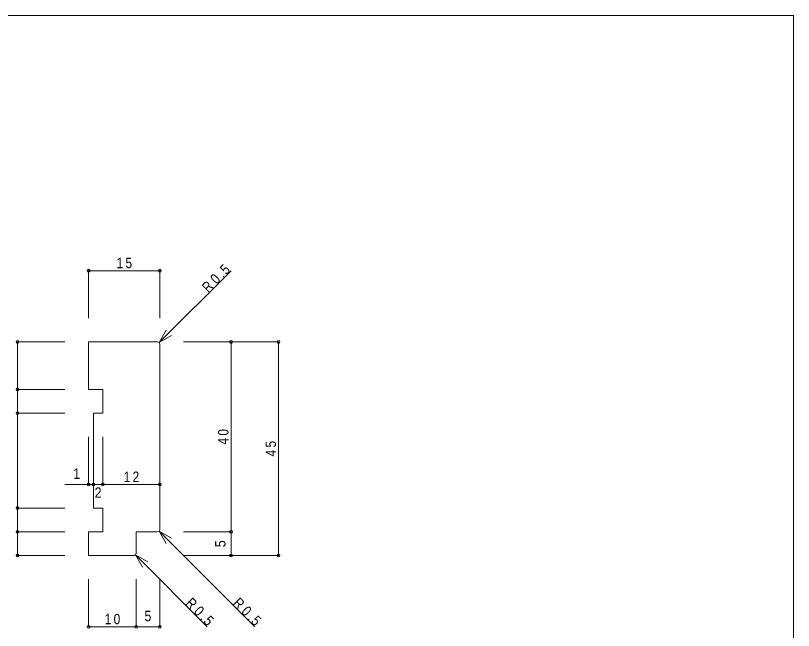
# Model space of a CAD drawing. Units: millimetres on the paper. Extents: x -141 to 141, y -98 to 98.
# Drawn here: x -22.9 to 141, y -32 to 97.5 of the extents above; entities that cross this region are included whole.
import ezdxf
from ezdxf.enums import TextEntityAlignment as Align

# ---------------------------------------------------------------- set-up
doc = ezdxf.new("R2010")
doc.units = ezdxf.units.MM
doc.header["$PDMODE"] = 32
doc.header["$PDSIZE"] = 0.6
for name, color, linetype, lineweight in [('0-0_ＫＢ製品', 2, 'Continuous', 9), ('0-3_寸法', 4, 'Continuous', 9), ('0-4_引出線字', 4, 'Continuous', 9), ('F-0_図面枠', 5, 'Continuous', 9)]:
    doc.layers.add(name, color=color, linetype=linetype, lineweight=lineweight)
doc.layers.add('0-5_文字', color=7, linetype='Continuous')
doc.styles.add('HGｺﾞｼｯｸM', font='')
doc.styles.get('HGｺﾞｼｯｸM').set_extended_font_data('HGｺﾞｼｯｸM')

msp = doc.modelspace()

# ---------------------------------------------------------------- linework, layer by layer
at = {"layer": '0-0_ＫＢ製品'}
for p, q in [((-7.5, 18.75), (-7.5, 28.75)), ((7, 28.75), (-7.5, 28.75)), ((7.5, -10.75), (7.5, 28.25)), ((-4.5, 18.75), (-7.5, 18.75)), ((-4.5, 18.75), (-4.5, 13.75)), ((-6.5, 13.75), (-4.5, 13.75)), ((-6.5, -6.25), (-6.5, 13.75)), ((-6.5, -6.25), (-4.5, -6.25)), ((-4.5, -11.25), (-4.5, -6.25)), ((-7.5, -11.25), (-4.5, -11.25)), ((-7.5, -16.25), (-7.5, -11.25)), ((7, -11.25), (2.5, -11.25)), ((2.5, -15.75), (2.5, -11.25)), ((2, -16.25), (-7.5, -16.25))]:
    msp.add_line(p, q, dxfattribs=at)
for centre, start, end in [((7, 28.25), 0, 90), ((7, -10.75), 270, 0), ((2, -15.75), 270, 0)]:
    msp.add_arc(centre, 0.5, start, end, dxfattribs=at)
at = {"layer": '0-3_寸法'}
for p, q in [((-7.5, 43.75), (7.5, 43.75)), ((-7.5, 43.75), (-7.5, 33.75)), ((7.5, 43.75), (7.5, 33.75)), ((-22.5, 28.75), (-22.5, 18.75)), ((-22.5, 28.75), (-12.5, 28.75)), ((22.5, 28.75), (12.5, 28.75)), ((22.5, -11.25), (22.5, 28.75)), ((32.5, 28.75), (22.5, 28.75)), ((32.5, 28.75), (32.5, -16.25)), ((-22.5, 18.75), (-12.5, 18.75)), ((-22.5, 18.75), (-22.5, 13.75)), ((-22.5, 13.75), (-12.5, 13.75)), ((-22.5, 13.75), (-22.5, -6.25)), ((-7.5, -1.25), (-7.5, 8.75)), ((-6.5, -1.25), (-6.5, 8.75)), ((-4.5, -1.25), (-4.5, 8.75)), ((7.5, -1.25), (7.5, 8.75)), ((-12.5, -1.25), (-6.5, -1.25)), ((-6.5, -1.25), (-4.5, -1.25)), ((-4.5, -1.25), (7.5, -1.25)), ((-22.5, -6.25), (-12.5, -6.25)), ((-22.5, -6.25), (-22.5, -11.25)), ((-22.5, -11.25), (-12.5, -11.25)), ((-22.5, -11.25), (-22.5, -16.25)), ((22.5, -11.25), (12.5, -11.25)), ((22.5, -16.25), (22.5, -11.25)), ((-22.5, -16.25), (-12.5, -16.25)), ((22.5, -16.25), (12.5, -16.25)), ((32.5, -16.25), (22.5, -16.25)), ((-7.5, -31.25), (-7.5, -21.25)), ((2.5, -31.25), (2.5, -21.25)), ((7.5, -31.25), (7.5, -21.25)), ((-7.5, -31.25), (2.5, -31.25)), ((2.5, -31.25), (7.5, -31.25))]:
    msp.add_line(p, q, dxfattribs=at)
for p in [(-7.5, 43.75), (7.5, 43.75), (-22.5, 28.75), (22.5, 28.75), (32.5, 28.75), (-22.5, 18.75), (-22.5, 13.75), (-7.5, -1.25), (-6.5, -1.25), (-4.5, -1.25), (7.5, -1.25), (-22.5, -6.25), (-22.5, -11.25), (22.5, -11.25), (-22.5, -16.25), (22.5, -16.25), (32.5, -16.25), (-7.5, -31.25), (2.5, -31.25), (7.5, -31.25)]:
    msp.add_point(p, dxfattribs=at)
at = {"layer": '0-4_引出線字'}
for p, q in [((7.354, 28.604), (22.5, 43.75)), ((7.354, 28.604), (8.854, 31.202)), ((7.354, 28.604), (9.952, 30.104)), ((7.354, -11.104), (9.952, -12.604)), ((7.354, -11.104), (8.854, -13.702)), ((7.354, -11.104), (27.5, -31.25)), ((2.354, -16.104), (4.952, -17.604)), ((2.354, -16.104), (3.854, -18.702)), ((2.354, -16.104), (17.5, -31.25))]:
    msp.add_line(p, q, dxfattribs=at)
at = {"layer": 'F-0_図面枠'}
for p, q in [((-141, 97.5), (141, 97.5)), ((141, 97.5), (141, -97.5))]:
    msp.add_line(p, q, dxfattribs=at)

# ---------------------------------------------------------------- texts
at = {"layer": '0-3_寸法', "color": 7, "style": 'HGｺﾞｼｯｸM', "width": 0.9}
for s, p in [('1', (-10.75, -0.75)), ('2', (-6.25, -4.75)), ('5', (4.25, -30.75))]:
    msp.add_text(s, height=2.199, dxfattribs=at).set_placement(p, align=Align.BOTTOM_LEFT)
msp.add_text('5', height=2.199, rotation=90, dxfattribs=at).set_placement((22, -14.5), align=Align.BOTTOM_LEFT)
at = {"layer": '0-3_寸法', "color": 7, "char_height": 2.199, "attachment_point": 7, "style": 'HGｺﾞｼｯｸM'}
for s, insert in [('\\T1.36;\\W0.85;15', (-1.625, 44.25)), ('\\T1.36;\\W0.85;12', (-0.125, -0.75)), ('\\T1.36;\\W0.85;10', (-4.125, -30.75))]:
    msp.add_mtext(s, dxfattribs=dict(at, insert=insert))
at = {"layer": '0-3_寸法', "color": 7, "char_height": 2.199, "attachment_point": 7, "rotation": 90, "style": 'HGｺﾞｼｯｸM'}
for s, insert in [('\\T1.36;\\W0.85;40', (22, 7.125)), ('\\T1.36;\\W0.85;45', (32, 4.625))]:
    msp.add_mtext(s, dxfattribs=dict(at, insert=insert))
at = {"layer": '0-5_文字', "char_height": 2.199, "attachment_point": 7, "style": 'HGｺﾞｼｯｸM'}
for insert, rotation in [((17.727, 38.977), 45), ((12.727, -26.477), 315), ((22.727, -26.477), 315)]:
    msp.add_mtext('\\T1.38;\\W0.85;R0.5', dxfattribs=dict(at, insert=insert, rotation=rotation))

doc.saveas('drawing.dxf')
